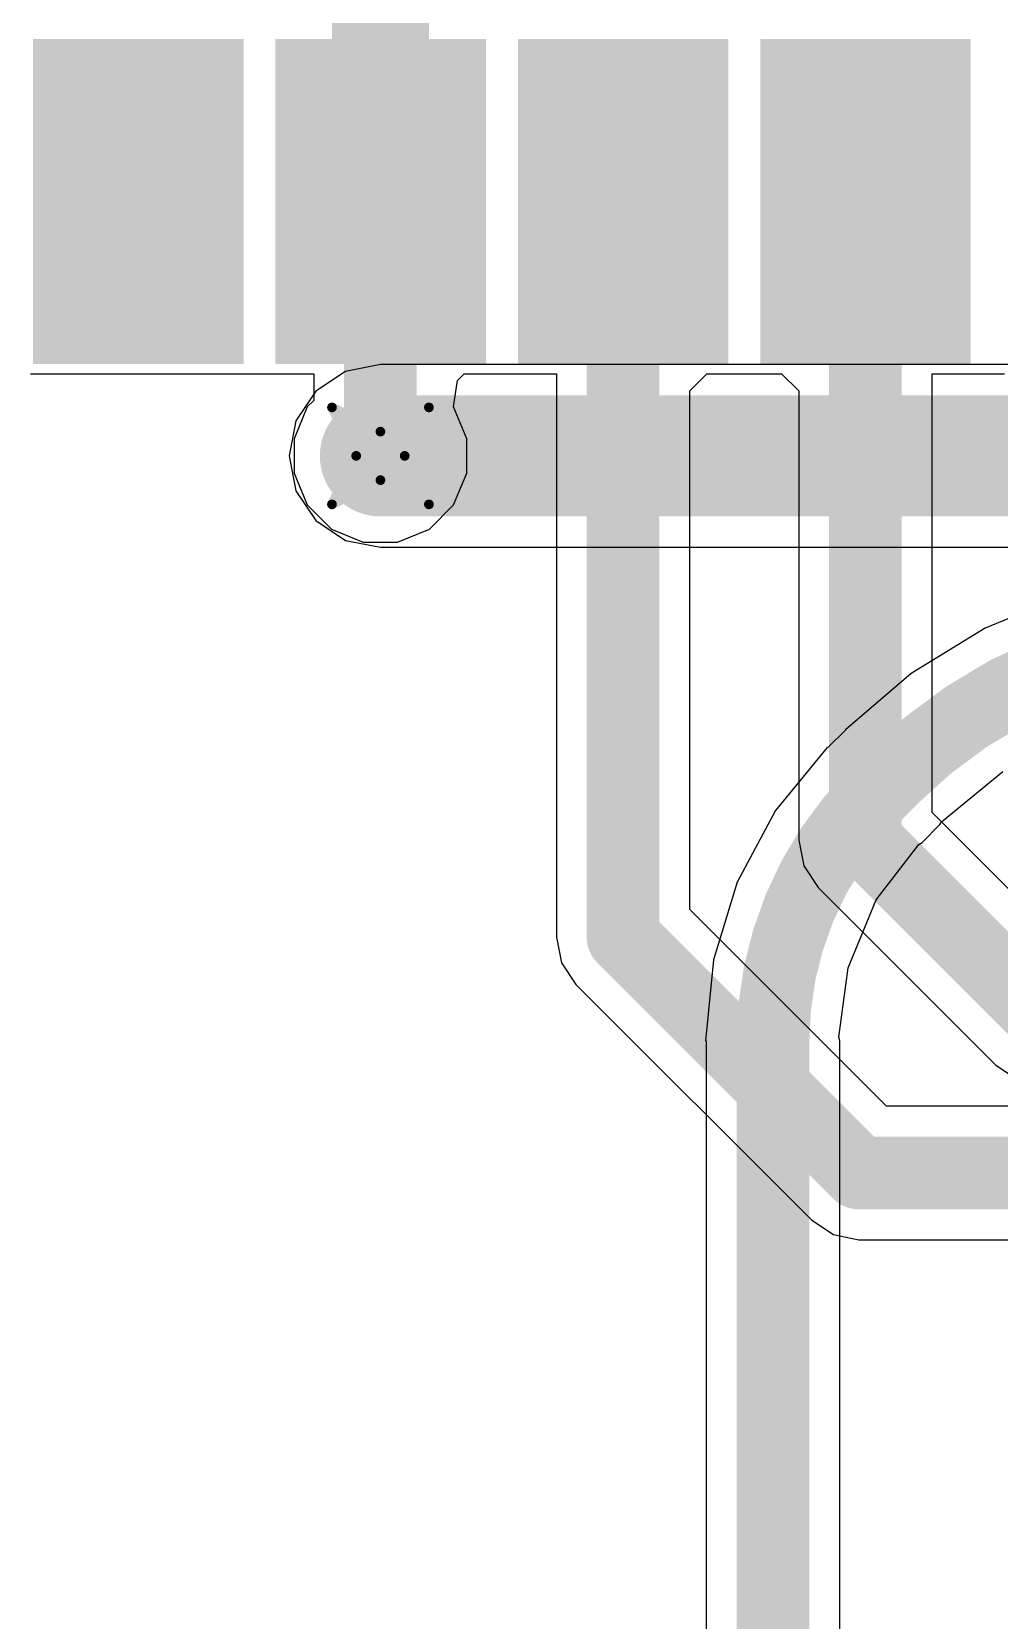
# Model space of a CAD drawing. Header units: inches. Extents: x -5 to 426, y -53 to 116.
# Drawn here: x 6.56 to 11.63, y -18.04 to -9.72 of the extents above; entities that cross this region are included whole.
import ezdxf

# ---------------------------------------------------------------- set-up
doc = ezdxf.new("R2010")
doc.units = ezdxf.units.IN
for name, color, linetype in [('Board Outline', 216, 'Continuous'), ('Bottom Layer', 5, 'Continuous'), ('Drill Drawing', 1, 'Continuous'), ('Top Layer', 1, 'Continuous'), ('Top Paste', 8, 'Continuous'), ('Top Solder', 216, 'Continuous'), ('Via Holes', 16, 'Continuous')]:
    doc.layers.add(name, color=color, linetype=linetype)

# ---------------------------------------------------------------- blocks, each defined once
blk = doc.blocks.new('38_SMD_M______23')
at = {"layer": 'Top Layer'}
for points in [[(8, 8.06), (9.5, 8.06), (9.5, 7.16), (8, 7.16)], [(8, 6.79), (9.5, 6.79), (9.5, 5.89), (8, 5.89)], [(8, 5.52), (9.5, 5.52), (9.5, 4.62), (8, 4.62)], [(8, 4.25), (9.5, 4.25), (9.5, 3.35), (8, 3.35)]]:
    blk.add_hatch(color=1, dxfattribs=at).paths.add_polyline_path(points)
at = {"layer": 'Top Paste'}
for points in [[(8, 8.06), (9.5, 8.06), (9.5, 7.16), (8, 7.16)], [(8, 6.79), (9.5, 6.79), (9.5, 5.89), (8, 5.89)], [(8, 5.52), (9.5, 5.52), (9.5, 4.62), (8, 4.62)], [(8, 4.25), (9.5, 4.25), (9.5, 3.35), (8, 3.35)]]:
    blk.add_hatch(color=8, dxfattribs=at).paths.add_polyline_path(points)
at = {"layer": 'Top Solder'}
for points in [[(7.8984, 8.1616), (9.6016, 8.1616), (9.6016, 7.0584), (7.8984, 7.0584)], [(7.8984, 6.8916), (9.6016, 6.8916), (9.6016, 5.7884), (7.8984, 5.7884)], [(7.8984, 5.6216), (9.6016, 5.6216), (9.6016, 4.5184), (7.8984, 4.5184)], [(7.8984, 4.3516), (9.6016, 4.3516), (9.6016, 3.2484), (7.8984, 3.2484)]]:
    blk.add_hatch(color=216, dxfattribs=at).paths.add_polyline_path(points)

msp = doc.modelspace()

# ---------------------------------------------------------------- hatches: boundary and pattern name
at = {"layer": 'Bottom Layer'}
h = msp.add_hatch(color=5, dxfattribs=at)
edge = h.paths.add_edge_path()
edge.add_arc((8.3891, -11.9392), 0.3, 0, 360)
at = {"layer": 'Top Layer'}
h = msp.add_hatch(color=1, dxfattribs=at)
edge = h.paths.add_edge_path()
edge.add_arc((8.3891, -11.9392), 0.3, 0, 360)
at = {"layer": 'Via Holes'}
h = msp.add_hatch(color=7, dxfattribs=at)
edge = h.paths.add_edge_path()
edge.add_arc((8.3891, -11.9392), 0.15, 0, 360)

# ---------------------------------------------------------------- linework, layer by layer
at = {"layer": 'Board Outline'}
msp.add_lwpolyline([(49.7725, 6.3481, 0.254, 0.254, -1.144567), (-0.2979, -38.4414, 0.254, 0.254, 0)], format="xyseb", dxfattribs=at)
at = {"layer": 'Bottom Layer'}
for p, q in [((8.3891, -11.4601), (8.2057, -11.4966)), ((18.5047, -11.4601), (8.3891, -11.4601)), ((8.2057, -11.4966), (8.0503, -11.6004)), ((8.0503, -11.6004), (7.9464, -11.7558)), ((7.9464, -11.7558), (7.91, -11.9392)), ((7.91, -11.9392), (7.9464, -12.1225)), ((7.9464, -12.1225), (8.0503, -12.278)), ((8.0503, -12.278), (8.2057, -12.3818)), ((8.2057, -12.3818), (8.3891, -12.4183)), ((8.3891, -12.4183), (12.6349, -12.4183)), ((11.9766, -12.6687), (11.5573, -12.8424)), ((11.5573, -12.8424), (11.1704, -13.0795)), ((11.1704, -13.0795), (10.8254, -13.3742)), ((10.8269, -13.3757), (10.7327, -13.47)), ((10.8254, -13.3742), (10.8269, -13.3757)), ((10.73, -13.4673), (10.4596, -13.7968)), ((10.7327, -13.47), (10.73, -13.4673)), ((11.3301, -13.8571), (11.6507, -13.5939)), ((10.4596, -13.7968), (10.2586, -14.1728)), ((11.2271, -13.9644), (11.3213, -13.8702)), ((11.3213, -13.8702), (11.3301, -13.8571)), ((10.9875, -14.2658), (11.21, -13.9758)), ((11.21, -13.9758), (11.2271, -13.9644)), ((10.2586, -14.1728), (10.1349, -14.5807)), ((10.8398, -14.6223), (10.9875, -14.2658)), ((10.1349, -14.5807), (10.0931, -15.0049)), ((10.7921, -14.9848), (10.8398, -14.6223)), ((10.0931, -15.0049), (10.0969, -15.0049)), ((10.0969, -15.0049), (10.0969, -18.7037)), ((10.7961, -15.0049), (10.7921, -14.9848)), ((10.7961, -18.7037), (10.7961, -15.0049))]:
    msp.add_line(p, q, dxfattribs=at)
for points in [[(8.3891, -11.9392, 0.635, 0.635, 0), (18.5047, -11.9392, 0.635, 0.635, 0)], [(11.0741, -13.6229, 0.381, 0.381, -0.198912), (12.8702, -12.879, 0.381, 0.381, 0)], [(10.9799, -13.7172, 0.381, 0.381, 0), (11.0741, -13.6229, 0.381, 0.381, 0)], [(10.4465, -15.0049, 0.381, 0.381, -0.198912), (10.9799, -13.7172, 0.381, 0.381, 0)], [(10.4465, -18.9939, 0.381, 0.381, 0), (10.4465, -15.0049, 0.381, 0.381, 0)]]:
    msp.add_lwpolyline(points, format="xyseb", dxfattribs=at)
for points in [[(8.2303, -11.9392, 0.3175, 0.3175, 1), (8.5478, -11.9392, 0.3175, 0.3175, 1)], [(10.9789, -13.6229, 0.1905, 0.1905, 1), (11.1694, -13.6229, 0.1905, 0.1905, 1)], [(10.9789, -13.6229, 0.1905, 0.1905, 1), (11.1694, -13.6229, 0.1905, 0.1905, 1)], [(10.8846, -13.7172, 0.1905, 0.1905, 1), (11.0751, -13.7172, 0.1905, 0.1905, 1)], [(10.8846, -13.7172, 0.1905, 0.1905, 1), (11.0751, -13.7172, 0.1905, 0.1905, 1)], [(10.3512, -15.0049, 0.1905, 0.1905, 1), (10.5417, -15.0049, 0.1905, 0.1905, 1)], [(10.3512, -15.0049, 0.1905, 0.1905, 1), (10.5417, -15.0049, 0.1905, 0.1905, 1)]]:
    msp.add_lwpolyline(points, format="xyseb", close=True, dxfattribs=at)
at = {"layer": 'Drill Drawing'}
for points in [[(8.1351, -11.6852, 0.0508, 0.0508, 0), (8.3891, -11.8122, 0.0508, 0.0508, 0)], [(8.1351, -11.6852, 0.0508, 0.0508, 0), (8.2621, -11.9392, 0.0508, 0.0508, 0)], [(8.3891, -11.8122, 0.0508, 0.0508, 0), (8.6431, -11.6852, 0.0508, 0.0508, 0)], [(8.5161, -11.9392, 0.0508, 0.0508, 0), (8.6431, -11.6852, 0.0508, 0.0508, 0)], [(8.1351, -12.1932, 0.0508, 0.0508, 0), (8.2621, -11.9392, 0.0508, 0.0508, 0)], [(8.5161, -11.9392, 0.0508, 0.0508, 0), (8.6431, -12.1932, 0.0508, 0.0508, 0)], [(8.1351, -12.1932, 0.0508, 0.0508, 0), (8.3891, -12.0662, 0.0508, 0.0508, 0)], [(8.3891, -12.0662, 0.0508, 0.0508, 0), (8.6431, -12.1932, 0.0508, 0.0508, 0)]]:
    msp.add_lwpolyline(points, format="xyseb", dxfattribs=at)
for points in [[(8.1224, -11.6852, 0.0254, 0.0254, 1), (8.1478, -11.6852, 0.0254, 0.0254, 1)], [(8.1224, -11.6852, 0.0254, 0.0254, 1), (8.1478, -11.6852, 0.0254, 0.0254, 1)], [(8.6304, -11.6852, 0.0254, 0.0254, 1), (8.6558, -11.6852, 0.0254, 0.0254, 1)], [(8.6304, -11.6852, 0.0254, 0.0254, 1), (8.6558, -11.6852, 0.0254, 0.0254, 1)], [(8.3764, -11.8122, 0.0254, 0.0254, 1), (8.4018, -11.8122, 0.0254, 0.0254, 1)], [(8.3764, -11.8122, 0.0254, 0.0254, 1), (8.4018, -11.8122, 0.0254, 0.0254, 1)], [(8.2494, -11.9392, 0.0254, 0.0254, 1), (8.2748, -11.9392, 0.0254, 0.0254, 1)], [(8.2494, -11.9392, 0.0254, 0.0254, 1), (8.2748, -11.9392, 0.0254, 0.0254, 1)], [(8.5034, -11.9392, 0.0254, 0.0254, 1), (8.5288, -11.9392, 0.0254, 0.0254, 1)], [(8.5034, -11.9392, 0.0254, 0.0254, 1), (8.5288, -11.9392, 0.0254, 0.0254, 1)], [(8.3764, -12.0662, 0.0254, 0.0254, 1), (8.4018, -12.0662, 0.0254, 0.0254, 1)], [(8.3764, -12.0662, 0.0254, 0.0254, 1), (8.4018, -12.0662, 0.0254, 0.0254, 1)], [(8.1224, -12.1932, 0.0254, 0.0254, 1), (8.1478, -12.1932, 0.0254, 0.0254, 1)], [(8.1224, -12.1932, 0.0254, 0.0254, 1), (8.1478, -12.1932, 0.0254, 0.0254, 1)], [(8.6304, -12.1932, 0.0254, 0.0254, 1), (8.6558, -12.1932, 0.0254, 0.0254, 1)], [(8.6304, -12.1932, 0.0254, 0.0254, 1), (8.6558, -12.1932, 0.0254, 0.0254, 1)]]:
    msp.add_lwpolyline(points, format="xyseb", close=True, dxfattribs=at)
at = {"layer": 'Top Layer'}
for p, q in [((6.5547, -11.5084), (7.6613, -11.5084)), ((7.6613, -11.5084), (7.7883, -11.5084)), ((7.7883, -11.5084), (7.8501, -11.5084)), ((7.8501, -11.5084), (8.0395, -11.5084)), ((8.0395, -11.5084), (8.0395, -11.649)), ((8.7726, -11.6829), (8.7926, -11.5443)), ((8.7926, -11.5443), (8.8285, -11.5084)), ((8.8285, -11.5084), (9.0257, -11.5084)), ((9.0257, -11.5084), (9.1201, -11.5084)), ((9.1201, -11.5084), (9.3111, -11.5084)), ((9.3111, -11.5084), (9.3111, -14.4613)), ((10.0103, -11.5982), (10.1001, -11.5084)), ((10.1001, -11.5084), (10.2631, -11.5084)), ((10.2631, -11.5084), (10.3742, -11.5084)), ((10.3742, -11.5084), (10.4912, -11.5084)), ((10.4912, -11.5084), (10.5811, -11.5982)), ((11.2803, -11.5084), (11.4713, -11.5084)), ((11.2803, -13.8084), (11.2803, -11.5084)), ((11.4713, -11.5084), (11.5983, -11.5084)), ((11.5983, -11.5084), (11.6601, -11.5084)), ((8.0395, -11.649), (8.0055, -11.6829)), ((10.0103, -14.3165), (10.0103, -11.5982)), ((10.5811, -11.5982), (10.5811, -13.9533)), ((8.0055, -11.6829), (7.9367, -11.8492)), ((8.8415, -11.8492), (8.7726, -11.6829)), ((7.9367, -11.8492), (7.9367, -12.0292)), ((8.8415, -12.0292), (8.8415, -11.8492)), ((7.9367, -12.0292), (8.0055, -12.1954)), ((8.7726, -12.1954), (8.8415, -12.0292)), ((8.0055, -12.1954), (8.1328, -12.3227)), ((8.6453, -12.3227), (8.7726, -12.1954)), ((8.1328, -12.3227), (8.2991, -12.3916)), ((8.2991, -12.3916), (8.4791, -12.3916)), ((8.4791, -12.3916), (8.6453, -12.3227)), ((12.0066, -14.5348), (11.2803, -13.8084)), ((10.5811, -13.9533), (10.6077, -14.0871)), ((10.6077, -14.0871), (10.6835, -14.2005)), ((10.6835, -14.2005), (11.6146, -15.1316)), ((11.0414, -15.3476), (10.0103, -14.3165)), ((9.3111, -14.4613), (9.3377, -14.5951)), ((9.3377, -14.5951), (9.4135, -14.7085)), ((9.4135, -14.7085), (10.6494, -15.9444)), ((11.6146, -15.1316), (11.728, -15.2074)), ((11.7817, -15.3476), (11.0414, -15.3476)), ((10.6494, -15.9444), (10.7628, -16.0202)), ((10.7628, -16.0202), (10.8966, -16.0468)), ((10.8966, -16.0468), (15.2654, -16.0468))]:
    msp.add_line(p, q, dxfattribs=at)
for points in [[(8.3899, -10.6052, 0.508, 0.508, 0), (8.3899, -8.9174, 0.508, 0.508, 0)], [(8.3891, -10.6076, 0.635, 0.635, 0), (8.3907, -10.606, 0.635, 0.635, 0)], [(8.3899, -10.6052, 0.635, 0.635, 0), (8.3907, -10.606, 0.635, 0.635, 0)], [(8.3891, -11.9392, 0.381, 0.381, 0), (8.3891, -10.6076, 0.381, 0.381, 0)], [(9.6607, -14.4613, 0.381, 0.381, 0), (9.6607, -10.606, 0.381, 0.381, 0)], [(10.9307, -13.9533, 0.381, 0.381, 0), (10.9307, -10.606, 0.381, 0.381, 0)], [(10.9307, -13.9533, 0.381, 0.381, 0), (11.8618, -14.8844, 0.381, 0.381, 0)], [(9.6607, -14.4613, 0.381, 0.381, 0), (10.8966, -15.6972, 0.381, 0.381, 0)], [(10.8966, -15.6972, 0.381, 0.381, 0), (15.2654, -15.6972, 0.381, 0.381, 0)]]:
    msp.add_lwpolyline(points, format="xyseb", dxfattribs=at)
for points in [[(8.2303, -10.6076, 0.3175, 0.3175, 1), (8.5478, -10.6076, 0.3175, 0.3175, 1)], [(8.2311, -10.6052, 0.3175, 0.3175, 1), (8.5486, -10.6052, 0.3175, 0.3175, 1)], [(8.2319, -10.606, 0.3175, 0.3175, 1), (8.5494, -10.606, 0.3175, 0.3175, 1)], [(8.2319, -10.606, 0.3175, 0.3175, 1), (8.5494, -10.606, 0.3175, 0.3175, 1)], [(8.2629, -10.6052, 0.254, 0.254, 1), (8.5169, -10.6052, 0.254, 0.254, 1)], [(8.2938, -10.6076, 0.1905, 0.1905, 1), (8.4843, -10.6076, 0.1905, 0.1905, 1)], [(9.5654, -10.606, 0.1905, 0.1905, 1), (9.7559, -10.606, 0.1905, 0.1905, 1)], [(10.8354, -10.606, 0.1905, 0.1905, 1), (11.0259, -10.606, 0.1905, 0.1905, 1)], [(8.2938, -11.9392, 0.1905, 0.1905, 1), (8.4843, -11.9392, 0.1905, 0.1905, 1)], [(10.8354, -13.9533, 0.1905, 0.1905, 1), (11.0259, -13.9533, 0.1905, 0.1905, 1)], [(10.8354, -13.9533, 0.1905, 0.1905, 1), (11.0259, -13.9533, 0.1905, 0.1905, 1)], [(9.5654, -14.4613, 0.1905, 0.1905, 1), (9.7559, -14.4613, 0.1905, 0.1905, 1)], [(9.5654, -14.4613, 0.1905, 0.1905, 1), (9.7559, -14.4613, 0.1905, 0.1905, 1)], [(10.8013, -15.6972, 0.1905, 0.1905, 1), (10.9918, -15.6972, 0.1905, 0.1905, 1)], [(10.8013, -15.6972, 0.1905, 0.1905, 1), (10.9918, -15.6972, 0.1905, 0.1905, 1)]]:
    msp.add_lwpolyline(points, format="xyseb", close=True, dxfattribs=at)

# ---------------------------------------------------------------- block references
at = {"rotation": 90}
msp.add_blockref('38_SMD_M______23', (14.7307, -19.356), dxfattribs=at)

doc.saveas('drawing.dxf')
